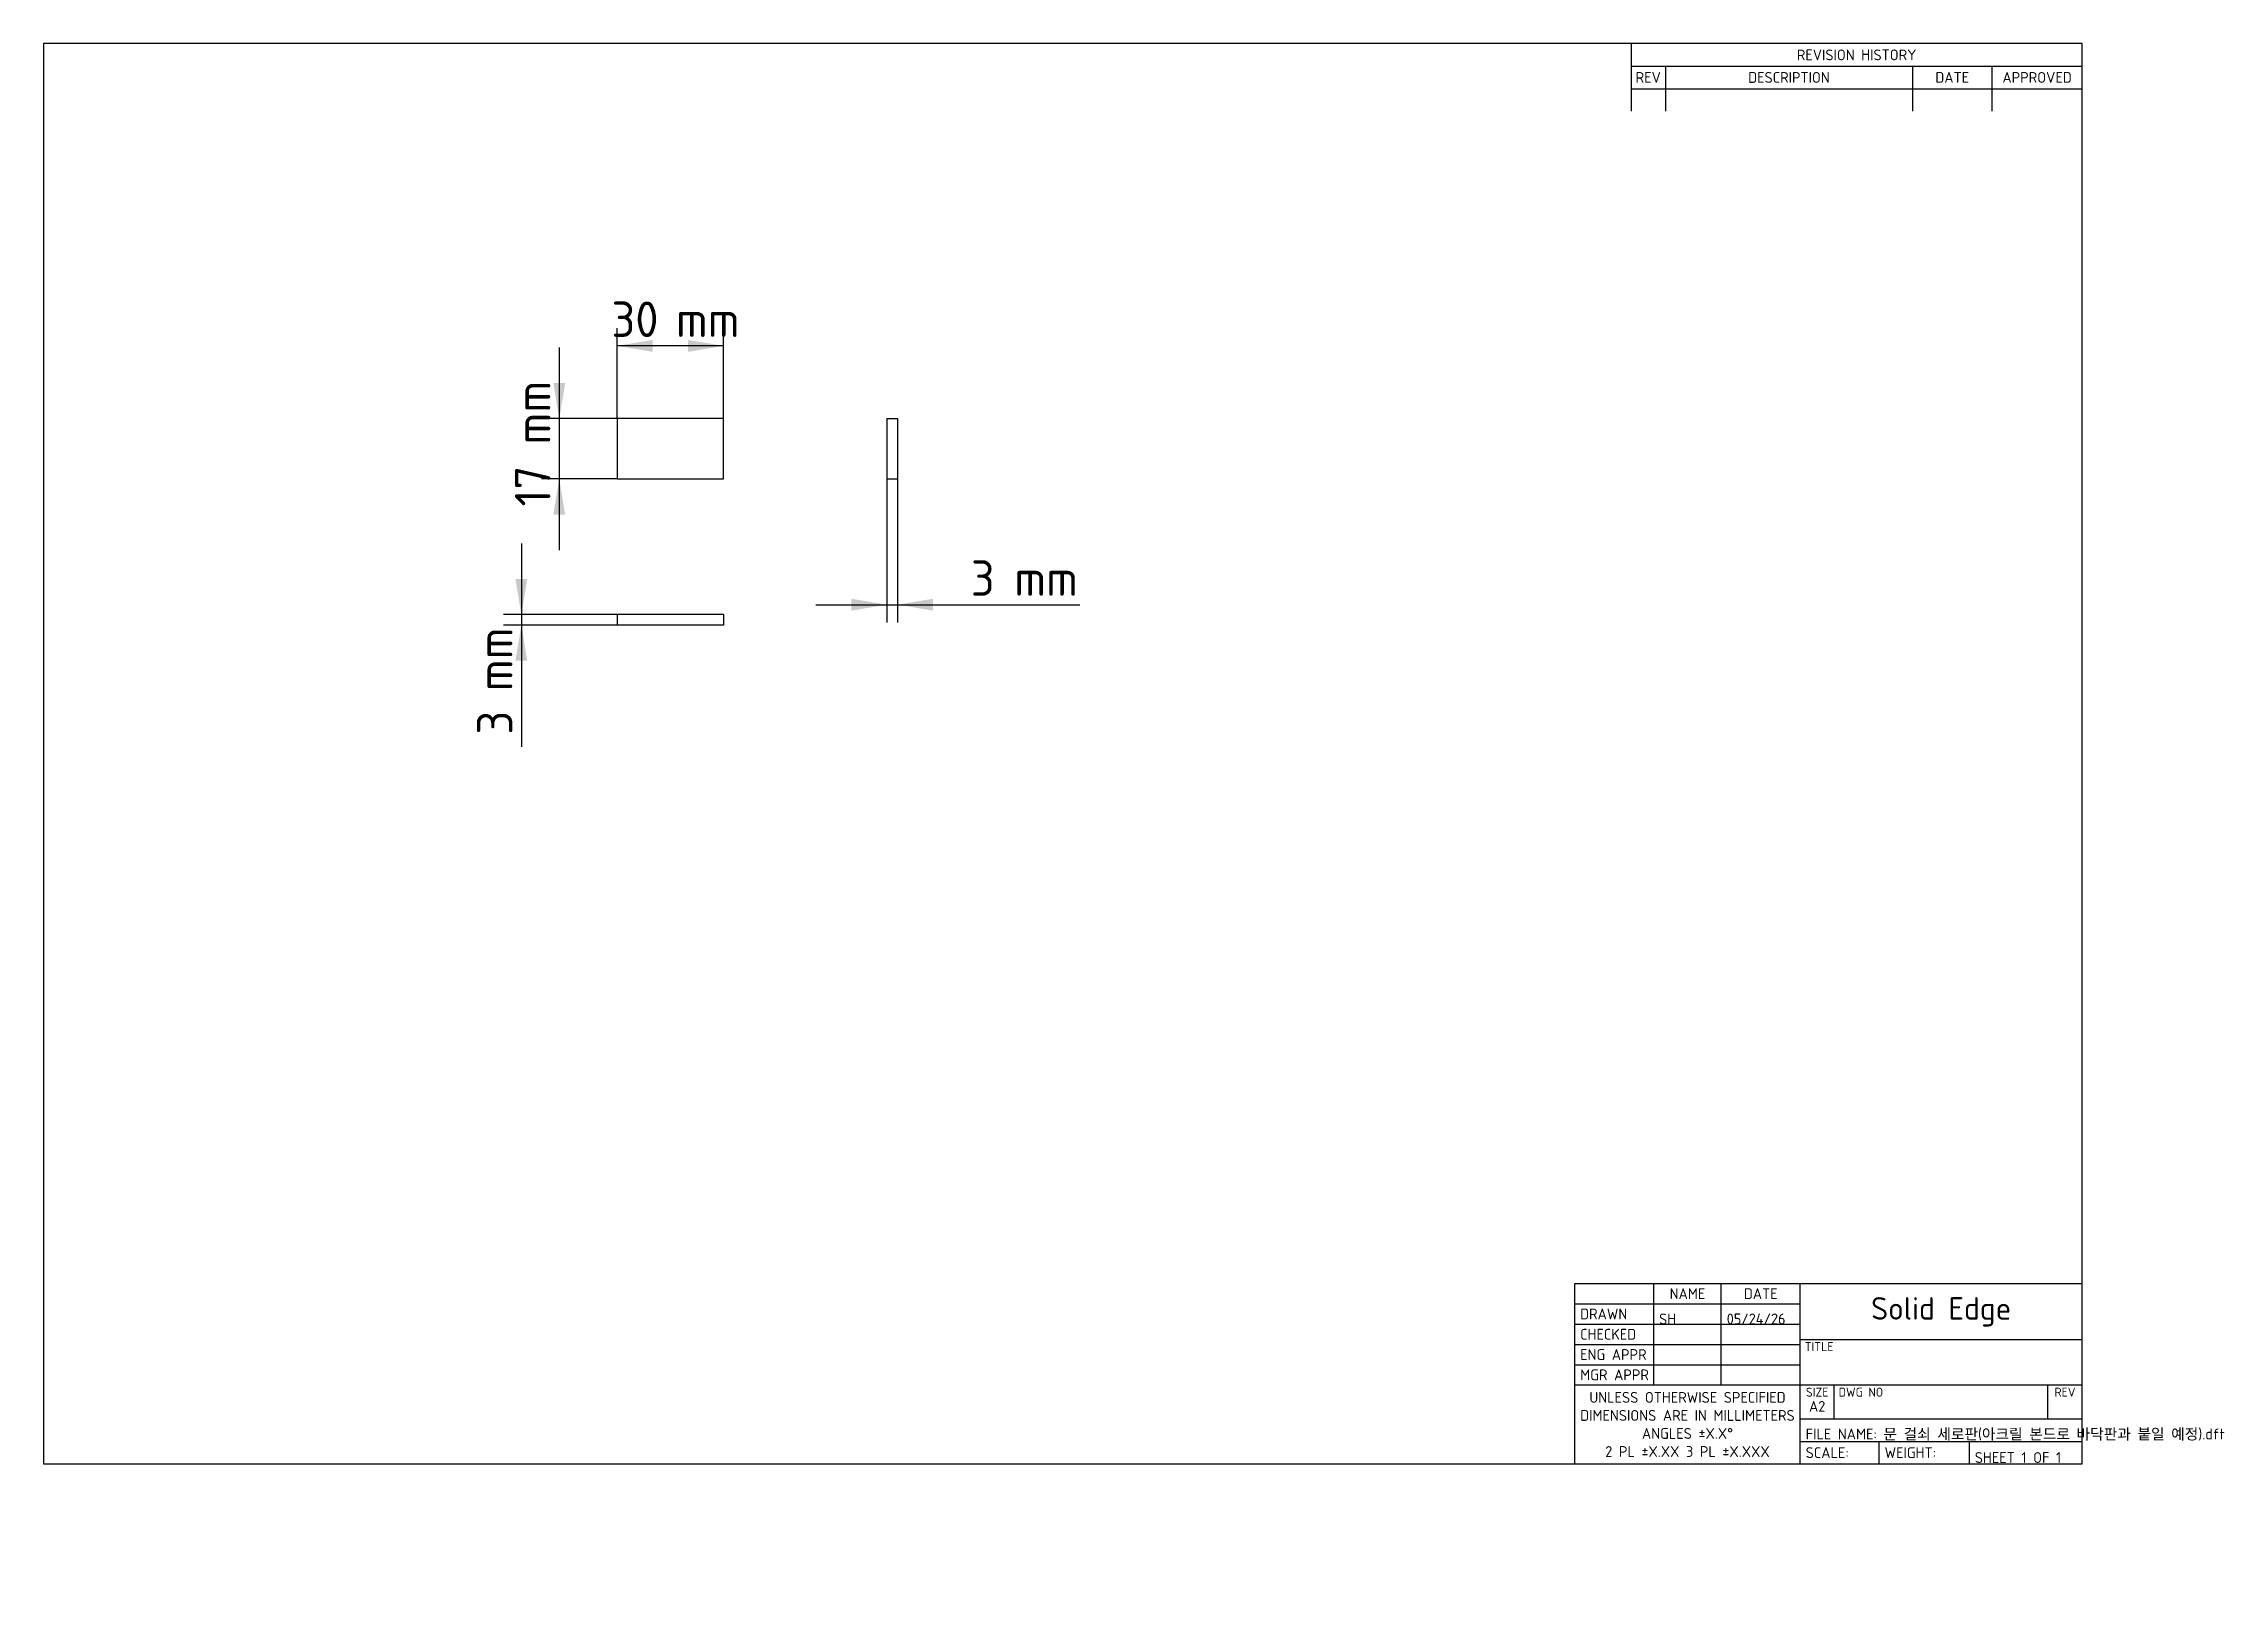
# Model space of a CAD drawing. Header units: millimetres. Extents: x 10 to 624, y -25 to 410.
import ezdxf
from ezdxf.entities.mleader import LeaderData, LeaderLine
from ezdxf.enums import TextEntityAlignment as Align
from ezdxf.math import Vec2, Vec3

# ---------------------------------------------------------------- set-up
doc = ezdxf.new("R2010")
doc.units = ezdxf.units.MM
doc.layers.add('기본값', color=7, linetype='Continuous')
doc.layers.add('문_걸쇠_부품2', color=7, linetype='Continuous')
doc.styles.add('SEACAD_Solid_Edge_ISO', font='seiso.ttf')
doc.dimstyles.new('ISO_(mm)', dxfattribs={"dimtxt": 10, "dimasz": 10, "dimexe": 5, "dimexo": 0, "dimgap": 2.5, "dimtad": 1, "dimtxsty": 'SEACAD_Solid_Edge_ISO', "dimblk1": '_SE_FILLED', "dimblk2": '_SE_FILLED', "dimsah": 1, "dimcen": 5, "dimadec": 0, "dimazin": 0, "dimtfac": 0.5, "dimtmove": 0, "dimatfit": 3, "dimfxl": 1, "dimarcsym": 0})

# ---------------------------------------------------------------- blocks, each defined once
blk = doc.blocks.new('SE')
at = {"layer": '문_걸쇠_부품2', "color": 7, "linetype": 'Continuous'}
for p, q in [((171.47, 304.38), (171.47, 287.38)), ((201.47, 304.38), (171.47, 304.38)), ((201.47, 287.38), (201.47, 304.38)), ((171.47, 287.38), (201.47, 287.38))]:
    blk.add_line(p, q, dxfattribs=at)
blk = doc.blocks.new('SE1')
at = {"layer": '문_걸쇠_부품2', "color": 7, "linetype": 'Continuous'}
for p, q in [((201.47, 249.22), (171.47, 249.22)), ((171.47, 249.22), (171.47, 246.22)), ((201.47, 246.22), (171.47, 246.22)), ((201.47, 249.22), (201.47, 246.22))]:
    blk.add_line(p, q, dxfattribs=at)
blk = doc.blocks.new('SE2')
at = {"layer": '문_걸쇠_부품2', "color": 7, "linetype": 'Continuous'}
for p, q in [((247.46, 304.38), (247.46, 287.38)), ((247.46, 304.38), (250.46, 304.38)), ((250.46, 304.38), (250.46, 287.38)), ((247.46, 287.38), (250.46, 287.38))]:
    blk.add_line(p, q, dxfattribs=at)
blk = doc.blocks.new('DMBLK73')
at = {"layer": '기본값', "linetype": 'Continuous'}
for points in [[(181.47, 326.54), (171.47, 324.87), (181.47, 323.2)], [(191.47, 326.54), (191.47, 323.2), (201.47, 324.87)]]:
    blk.add_hatch(color=7, dxfattribs=at).paths.add_polyline_path(points)
at = {"layer": '기본값', "color": 7, "linetype": 'Continuous'}
for p, q in [((171.47, 304.38), (171.47, 329.87)), ((201.47, 304.38), (201.47, 329.87)), ((201.47, 324.87), (171.47, 324.87))]:
    blk.add_line(p, q, dxfattribs=at)
at = {"layer": '기본값', "color": 7, "linetype": 'Continuous', "style": 'SEACAD_Solid_Edge_ISO'}
for s, p in [('30', (169.9, 337.37)), ('mm', (188.04, 337.37))]:
    blk.add_text(s, height=10, dxfattribs=at).set_placement(p, align=Align.TOP_LEFT)
blk = doc.blocks.new('_SE_FILLED')
at = {"color": 0}
blk.add_line((0, 0), (-1, 0), dxfattribs=at)
blk.add_solid([(0, 0), (-1, -0.1665), (-1, 0.1665), (0, 0)], dxfattribs=at)
blk = doc.blocks.new('DMBLK74')
at = {"layer": '기본값', "linetype": 'Continuous'}
for points in [[(153.54, 314.38), (155.2, 304.38), (156.87, 314.38)], [(153.54, 277.38), (156.87, 277.38), (155.2, 287.38)]]:
    blk.add_hatch(color=7, dxfattribs=at).paths.add_polyline_path(points)
at = {"layer": '기본값', "color": 7, "linetype": 'Continuous'}
for p, q in [((155.2, 324.38), (155.2, 267.38)), ((171.47, 304.38), (150.2, 304.38)), ((171.47, 287.38), (150.2, 287.38))]:
    blk.add_line(p, q, dxfattribs=at)
at = {"layer": '기본값', "color": 7, "linetype": 'Continuous', "style": 'SEACAD_Solid_Edge_ISO'}
for s, p in [('mm', (142.7, 297.1)), ('17', (142.7, 279.65))]:
    blk.add_text(s, height=10, rotation=90, dxfattribs=at).set_placement(p, align=Align.TOP_LEFT)
blk = doc.blocks.new('DMBLK75')
at = {"layer": '기본값', "linetype": 'Continuous'}
for points in [[(142.86, 259.22), (144.52, 249.22), (146.19, 259.22)], [(142.86, 236.22), (146.19, 236.22), (144.52, 246.22)]]:
    blk.add_hatch(color=7, dxfattribs=at).paths.add_polyline_path(points)
at = {"layer": '기본값', "color": 7, "linetype": 'Continuous'}
for p, q in [((144.52, 269.22), (144.52, 211.91)), ((201.47, 249.22), (139.52, 249.22)), ((201.47, 246.22), (139.52, 246.22))]:
    blk.add_line(p, q, dxfattribs=at)
at = {"layer": '기본값', "color": 7, "linetype": 'Continuous', "style": 'SEACAD_Solid_Edge_ISO'}
for s, p in [('mm', (132.02, 227.63)), ('3', (132.02, 215.41))]:
    blk.add_text(s, height=10, rotation=90, dxfattribs=at).set_placement(p, align=Align.TOP_LEFT)
blk = doc.blocks.new('DMBLK76')
at = {"layer": '기본값', "linetype": 'Continuous'}
for points in [[(237.46, 250.31), (247.46, 251.98), (237.46, 253.65)], [(260.46, 250.31), (260.46, 253.65), (250.46, 251.98)]]:
    blk.add_hatch(color=7, dxfattribs=at).paths.add_polyline_path(points)
at = {"layer": '기본값', "color": 7, "linetype": 'Continuous'}
for p, q in [((247.46, 287.38), (247.46, 246.98)), ((250.46, 287.38), (250.46, 246.98)), ((227.46, 251.98), (301.81, 251.98))]:
    blk.add_line(p, q, dxfattribs=at)
at = {"layer": '기본값', "color": 7, "linetype": 'Continuous', "style": 'SEACAD_Solid_Edge_ISO'}
for s, p in [('3', (271.09, 264.48)), ('mm', (283.31, 264.48))]:
    blk.add_text(s, height=10, dxfattribs=at).set_placement(p, align=Align.TOP_LEFT)
blk = doc.blocks.new('_Dot')
at = {"color": 0, "linetype": 'ByBlock', "lineweight": -2}
blk.add_line((-0.5, 0), (-1, 0), dxfattribs=at)
at = {"color": 0, "linetype": 'ByBlock', "const_width": 0.5}
blk.add_lwpolyline([(-0.25, 0, 1), (0.25, 0, 1)], format="xyb", close=True, dxfattribs=at)

msp = doc.modelspace()

# ---------------------------------------------------------------- linework, layer by layer
at = {"layer": '기본값', "color": 7, "linetype": 'Continuous'}
for p, q in [((584, 410), (10, 410)), ((10, 410), (10, 10)), ((457, 410), (457, 390.95)), ((584, 10), (584, 410)), ((457, 403.65), (584, 403.65)), ((466.652, 403.65), (466.652, 390.95)), ((536.248, 403.65), (536.248, 390.95)), ((558.6, 403.65), (558.6, 390.95)), ((457, 397.3), (584, 397.3)), ((441.125, 10), (441.125, 60.8)), ((441.125, 60.8), (584, 60.8)), ((463.35, 32.225), (463.35, 60.8)), ((482.4, 32.225), (482.4, 60.8)), ((504.625, 10), (504.625, 60.8)), ((441.125, 55.085), (504.625, 55.085)), ((441.125, 49.37), (504.625, 49.37)), ((441.125, 43.655), (504.625, 43.655)), ((504.625, 45.052), (584, 45.052)), ((441.125, 37.94), (504.625, 37.94)), ((441.125, 32.225), (584, 32.225)), ((514.15, 22.7), (514.15, 32.098)), ((574.348, 22.7), (574.348, 32.098)), ((504.625, 22.7), (584, 22.7)), ((504.625, 16.35), (584, 16.35)), ((526.85, 10), (526.85, 16.35)), ((552.25, 10), (552.25, 16.35)), ((10, 10), (584, 10))]:
    msp.add_line(p, q, dxfattribs=at)

# ---------------------------------------------------------------- block references
at = {"layer": '기본값'}
for name in ['SE', 'SE2', 'SE1']:
    msp.add_blockref(name, (0, 0), dxfattribs=at)

# ---------------------------------------------------------------- texts
for s, insert, char_height, width, attachment_point in [('{\\fSolid Edge ISO|b0||i0||c0|p34;\\C7;\\H3.048;\\W1.;REVISION HISTORY}', (520.5, 406.825), 3.048, 127, 5), ('{\\fSolid Edge ISO|b0||i0||c0|p34;\\C7;\\H3.048;\\W1.;REV}', (461.826, 400.475), 3.048, 9.652, 5), ('{\\fSolid Edge ISO|b0||i0||c0|p34;\\C7;\\H3.048;\\W1.;DESCRIPTION}', (501.45, 400.475), 3.048, 69.596, 5), ('{\\fSolid Edge ISO|b0||i0||c0|p34;\\C7;\\H3.048;\\W1.;DATE}', (547.424, 400.475), 3.048, 22.352, 5), ('{\\fSolid Edge ISO|b0||i0||c0|p34;\\C7;\\H3.048;\\W1.;APPROVED}', (571.3, 400.475), 3.048, 25.4, 5), ('{\\fSolid Edge ISO|b0||i0||c0|p34;\\C7;\\H3.048;\\W1.;NAME}', (472.875, 57.943), 3.048, 19.05, 5), ('{\\fSolid Edge ISO|b0||i0||c0|p34;\\C7;\\H3.048;\\W1.;DATE}', (493.512, 57.943), 3.048, 22.225, 5), ('{\\fSolid Edge ISO|b1||i0||c0|p34;\\C7;\\H6.35;\\W1.;Solid Edge}', (544.312, 52.831), 6.35, 79.375, 5), ('{\\fSolid Edge ISO|b0||i0||c0|p34;\\C7;\\H3.048;\\W1.;DRAWN}', (442.649, 52.227), 3.048, 20.701, 4), ('{\\fSolid Edge ISO|b0||i0||c0|p34;\\C7;\\H3.048;\\W1.;CHECKED}', (442.649, 46.513), 3.048, 20.701, 4), ('{\\fSolid Edge ISO|b0||i0||c0|p34;\\C7;\\H2.54;\\W1.;TITLE}', (505.895, 44.302), 2.54, 78.105, 1), ('{\\fSolid Edge ISO|b0||i0||c0|p34;\\C7;\\H3.048;\\W1.;ENG APPR}', (442.649, 40.797), 3.048, 20.701, 4), ('{\\fSolid Edge ISO|b0||i0||c0|p34;\\C7;\\H3.048;\\W1.;MGR APPR}', (442.649, 35.083), 3.048, 20.701, 4), ('{\\fSolid Edge ISO|b0||i0||c0|p34;\\C7;\\H2.54;\\W1.;SIZE}', (509.387, 31.475), 2.54, 9.525, 2), ('{\\fSolid Edge ISO|b0||i0||c0|p34;\\C7;\\H2.54;\\W1.;DWG NO}', (515.42, 31.475), 2.54, 58.928, 1), ('{\\fSolid Edge ISO|b0||i0||c0|p34;\\C7;\\H2.54;\\W1.;REV}', (579.174, 31.475), 2.54, 9.652, 2), ('{\\fSolid Edge ISO|b0||i0||c0|p34;\\C7;\\H3.048;\\W1.;UNLESS OTHERWISE SPECIFIED\\P}{\\fSolid Edge ISO|b0||i0||c0|p34;\\C7;\\H3.048;\\W1.;DIMENSIONS ARE IN MILLIMETERS\\P}{\\fSolid Edge ISO|b0||i0||c0|p34;\\C7;\\H3.048;\\W1.;ANGLES ±X.X°\\P}{\\fSolid Edge ISO|b0||i0||c0|p34;\\C7;\\H3.048;\\W1.;2 PL ±X.XX 3 PL ±X.XXX}', (472.875, 21.113), 3.048, 63.5, 5), ('{\\fSolid Edge ISO|b1||i0||c0|p34;\\C7;\\H3.048;\\W1.;A2}', (509.387, 26.192), 3.048, 9.525, 5), ('{\\fSolid Edge ISO|b0||i0||c0|p34;\\C7;\\H3.048;\\W1.;SCALE:}', (506.149, 13.175), 3.048, 20.701, 4), ('{\\fSolid Edge ISO|b0||i0||c0|p34;\\C7;\\H3.048;\\W1.;WEIGHT:}', (528.374, 13.175), 3.048, 23.876, 4)]:
    msp.add_mtext(s, dxfattribs=dict(at, insert=insert, char_height=char_height, width=width, attachment_point=attachment_point))

# ---------------------------------------------------------------- dimensions: what is measured, and where the dimension line sits
at = {"layer": '기본값', "color": 7, "linetype": 'Continuous'}
dim = msp.add_linear_dim(base=(171.47, 324.871), p1=(201.47, 304.377), p2=(171.47, 304.377), text='\\A1;<> mm', dimstyle='ISO_(mm)', dxfattribs=at)
dim.commit()
dim.dimension.update_dxf_attribs({"geometry": 'DMBLK73', "text_midpoint": (186.47, 324.871), "dimtype": 160})
for base, p1, p2, angle, picture, middle in [((155.202, 304.377), (171.47, 304.377), (171.47, 287.377), 270, 'DMBLK74', (155.202, 295.877)), ((247.463, 251.981), (247.463, 287.377), (250.463, 287.377), 0, 'DMBLK76', (267.587, 251.981)), ((144.524, 249.217), (201.47, 249.217), (201.47, 246.217), 270, 'DMBLK75', (144.524, 246.133))]:
    dim = msp.add_linear_dim(base=base, p1=p1, p2=p2, angle=angle, text='\\A1;<> mm', dimstyle='ISO_(mm)', dxfattribs=at)
    dim.commit()
    dim.dimension.update_dxf_attribs({"geometry": picture, "text_midpoint": middle, "dimtype": 161})

# ---------------------------------------------------------------- leaders
ml = msp.add_multileader_mtext('Standard', dxfattribs=at)
ml.set_content('{\\pxsm0.9;\\fSolid Edge ISO|b0||i0||c0|p34;\\W1.;SH\\P}', color=256)
ml.set_leader_properties()
ml.set_arrow_properties(name='DOT')
ml.build(insert=Vec2(0, 0))
ml.multileader.update_dxf_attribs({"leader_type": 0, "dogleg_length": 0, "arrow_head_size": 3.048})
ctx = ml.context
ctx.base_point, ctx.char_height, ctx.arrow_head_size = Vec3(0, 0), 3.048, 3.048
ctx.mtext.insert = Vec3(464.874, 52.345)
ml = msp.add_multileader_mtext('Standard', dxfattribs=at)
ml.set_content('{\\pxsm0.9;\\fSolid Edge ISO|b0||i0||c0|p34;\\W1.;05/24/26\\P}', color=256)
ml.set_leader_properties()
ml.set_arrow_properties(name='DOT')
ml.build(insert=Vec2(0, 0))
ml.multileader.update_dxf_attribs({"leader_type": 0, "dogleg_length": 0, "arrow_head_size": 3.048})
ctx = ml.context
ctx.base_point, ctx.char_height, ctx.arrow_head_size = Vec3(0, 0), 3.048, 3.048
ctx.mtext.insert = Vec3(483.924, 52.367)
ml = msp.add_multileader_mtext('Standard', dxfattribs=at)
ml.set_content('{\\pxsm0.9;\\fSolid Edge ISO|b0||i0||c0|p34;\\W1.;FILE NAME: 문 걸쇠 세로판(아크릴 본드로 바닥판과 붙일 예정).dft\\P}', color=256)
ml.set_leader_properties()
ml.set_arrow_properties(name='DOT')
ml.build(insert=Vec2(0, 0))
ml.multileader.update_dxf_attribs({"leader_type": 0, "dogleg_length": 0, "arrow_head_size": 3.048})
ctx = ml.context
ctx.base_point, ctx.char_height, ctx.arrow_head_size = Vec3(0, 0), 3.048, 3.048
ctx.mtext.insert = Vec3(506.149, 19.944)
ml = msp.add_multileader_mtext('Standard', dxfattribs=at)
ml.set_content('{\\pxsm0.9;\\fSolid Edge ISO|b0||i0||c0|p34;\\W1.;SHEET 1 OF 1\\P}', color=256)
ml.set_leader_properties()
ml.set_arrow_properties(name='DOT')
ml.build(insert=Vec2(0, 0))
ml.multileader.update_dxf_attribs({"leader_type": 0, "dogleg_length": 0, "arrow_head_size": 3.048})
ctx = ml.context
ctx.base_point, ctx.char_height, ctx.arrow_head_size = Vec3(0, 0), 3.048, 3.048
ctx.mtext.insert = Vec3(553.774, 13.315)

doc.saveas('drawing.dxf')
